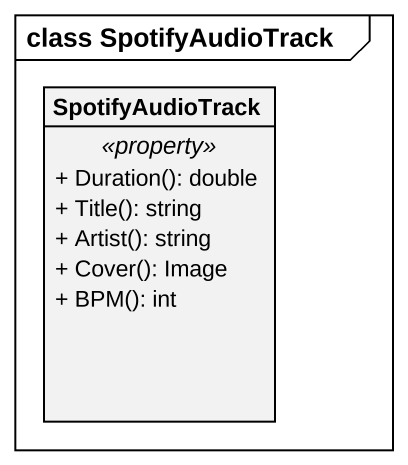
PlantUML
@startuml
mainframe class SpotifyAudioTrack
hide circle
hide empty members
skinparam classAttributeIconSize 0
class SpotifyAudioTrack {
  .. <<property>> ..
  + Duration(): double
  + Title(): string
  + Artist(): string
  + Cover(): Image
  + BPM(): int
}
@enduml
